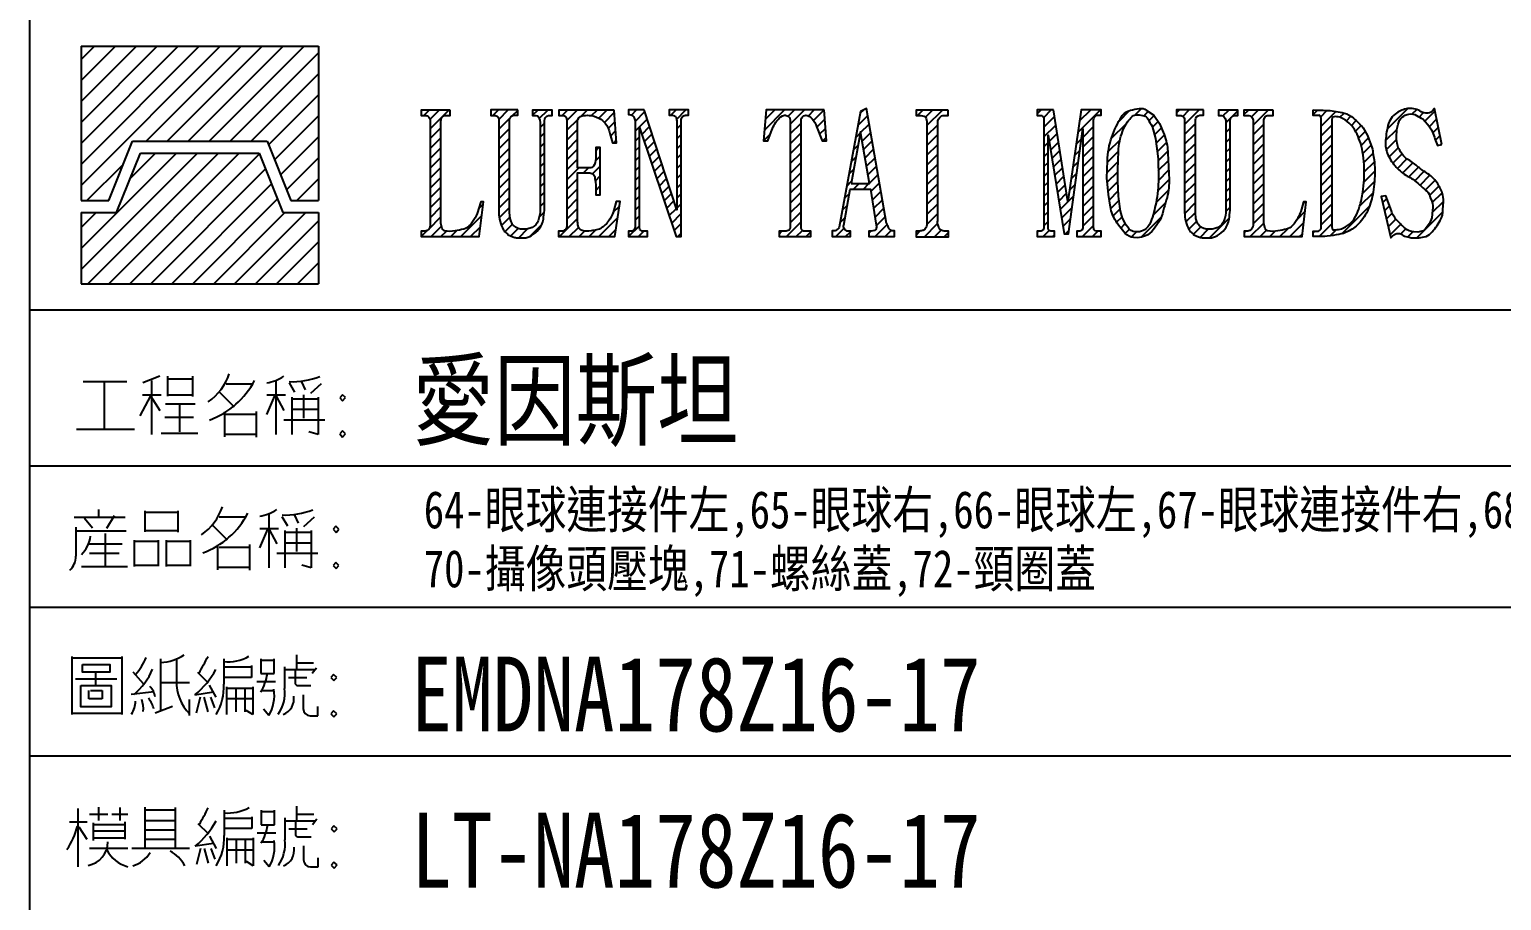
# Model space of a CAD drawing. Header units: millimetres. Extents: x 23490 to 24685, y -23248 to -22403.
# Drawn here: x 24429.5 to 24591.6, y -23151 to -23055.1 of the extents above; entities that cross this region are included whole.
import ezdxf

# ---------------------------------------------------------------- set-up
doc = ezdxf.new("R2010")
doc.units = ezdxf.units.MM
doc.header["$LTSCALE"] = 8
doc.layers.add('A', color=7, linetype='Continuous')
doc.layers.add('dim', color=3, linetype='Continuous', lineweight=15)
doc.styles.add('style1', font='mingliu.ttc', dxfattribs={"width": 0.75})

# ---------------------------------------------------------------- blocks, each defined once
blk = doc.blocks.new('*X2')
at = {"color": 0}
for p, q in [((-246.878, -247.762), (-241.98, -242.864)), ((-246.878, -246.878), (-242.864, -242.864)), ((-246.596, -248.364), (-241.096, -242.864)), ((-245.713, -248.364), (-240.213, -242.864)), ((-244.829, -248.364), (-239.364, -242.899)), ((-244.798, -243.914), (-243.748, -242.864)), ((-243.945, -248.364), (-239.111, -243.531)), ((-243.061, -248.364), (-238.859, -244.162)), ((-242.177, -248.364), (-238.606, -244.793)), ((-246.878, -245.994), (-246.248, -245.364)), ((-241.293, -248.364), (-238.293, -245.364)), ((-240.409, -248.364), (-237.409, -245.364)), ((-239.525, -248.364), (-236.878, -245.717)), ((-238.641, -248.364), (-236.878, -246.6)), ((-237.758, -248.364), (-236.878, -247.484))]:
    blk.add_line(p, q, dxfattribs=at)
blk = doc.blocks.new('*X3')
at = {"color": 0}
for p, q in [((-246.878, -244.226), (-241.016, -238.364)), ((-246.878, -243.342), (-241.9, -238.364)), ((-246.878, -242.458), (-242.784, -238.364)), ((-246.878, -241.574), (-243.668, -238.364)), ((-246.878, -240.691), (-244.551, -238.364)), ((-246.878, -239.807), (-245.435, -238.364)), ((-246.878, -238.923), (-246.319, -238.364)), ((-244.132, -242.364), (-240.132, -238.364)), ((-243.248, -242.364), (-239.248, -238.364)), ((-242.364, -242.364), (-238.364, -238.364)), ((-241.48, -242.364), (-237.48, -238.364)), ((-240.596, -242.364), (-236.878, -238.646)), ((-239.713, -242.364), (-236.878, -239.529)), ((-238.979, -242.515), (-236.878, -240.413)), ((-238.727, -243.146), (-236.878, -241.297)), ((-238.474, -243.777), (-236.878, -242.181)), ((-238.221, -244.409), (-236.878, -243.065)), ((-246.632, -244.864), (-245.106, -243.338)), ((-237.793, -244.864), (-236.878, -243.949)), ((-245.748, -244.864), (-245.695, -244.811)), ((-236.909, -244.864), (-236.878, -244.833))]:
    blk.add_line(p, q, dxfattribs=at)
blk = doc.blocks.new('20051210.083501')
at = {"layer": 'A'}
for p, q in [((0, 0), (0, -12.46)), ((0, 0), (19.17, 0)), ((19.17, 0), (19.17, -12.46)), ((2.23, -12.46), (4.14, -7.67)), ((4.14, -7.67), (15.02, -7.67)), ((15.02, -7.67), (16.94, -12.46)), ((2.87, -13.42), (4.79, -8.62)), ((4.79, -8.62), (14.37, -8.62)), ((14.37, -8.62), (16.29, -13.42)), ((0, -12.46), (2.23, -12.46)), ((16.94, -12.46), (19.17, -12.46)), ((0, -13.42), (2.87, -13.42)), ((0, -13.42), (0, -19.17)), ((16.29, -13.42), (19.17, -13.42)), ((19.17, -13.42), (19.17, -19.17)), ((0, -19.17), (19.17, -19.17))]:
    blk.add_line(p, q, dxfattribs=at)
at = {"layer": 'A', "xscale": 1.916639999999461, "yscale": 1.916639999999916, "zscale": 1.91664}
for name in ['*X3', '*X2']:
    blk.add_blockref(name, (473.18, 456.86), dxfattribs=at)

msp = doc.modelspace()

# ---------------------------------------------------------------- hatches: boundary and pattern name
at = {"layer": 'A'}
h = msp.add_hatch(dxfattribs=at)
h.set_pattern_fill('ANSI31', color=256, scale=0.242186, style=0)
h.set_pattern_definition([(45, (63541.0404, -21685.24825), (-0.54372408, 0.54372408), [])])
h.paths.add_polyline_path([(24653.989, -23077.351), (24653.989, -23077.943), (24654.52, -23077.943, 0.0414633), (24655.53, -23077.9, 0.0098365), (24656.836, -23077.708, 0.0742962), (24657.803, -23077.395, 0), (24657.803, -23077.395, 0.0820892), (24658.996, -23076.533, 0), (24658.996, -23076.533, 0.0994446), (24660.058, -23074.922, 0.0507965), (24660.598, -23073.067, 0.0544958), (24660.772, -23070.681), (24660.737, -23069.715), (24660.581, -23068.722, 0.0652171), (24660.398, -23067.903), (24660.398, -23067.903), (24659.997, -23066.806), (24659.518, -23065.979, 0.0255552), (24658.447, -23064.908, 0.1195021), (24657.402, -23064.342, 0.0499872), (24655.661, -23064.063, 0.0064973), (24654.52, -23064.011), (24653.998, -23063.994), (24653.998, -23064.595), (24654.607, -23064.595, -0.31305), (24654.764, -23064.638, -0.1750245), (24654.877, -23064.952), (24654.877, -23076.951, -0.0611975), (24654.825, -23077.116, -0.2937019), (24654.459, -23077.351)])
h.paths.add_polyline_path([(24656.068, -23065.047), (24656.068, -23076.869, 0), (24656.068, -23076.869, 0.1084649), (24656.131, -23077.156, 0.3983232), (24656.236, -23077.198), (24656.467, -23077.191, 0.0763618), (24657.111, -23077.072, 0.089624), (24657.98, -23076.581, 0), (24657.98, -23076.581, 0.0989952), (24658.666, -23075.734, 0.0470821), (24659.114, -23074.641, 0.0375978), (24659.472, -23073.044, 0), (24659.472, -23073.044, 0.0259589), (24659.598, -23071.692, 0.0205474), (24659.598, -23070.039, 0.0331816), (24659.444, -23068.61, 0), (24659.444, -23068.61, 0.0397704), (24659.136, -23067.419, 0), (24659.136, -23067.419, 0.0390929), (24658.708, -23066.439, 0.0785078), (24657.959, -23065.444, 0.0940735), (24657.062, -23064.856, 0.1004309), (24656.453, -23064.737, 0.0772307), (24656.152, -23064.786), (24656.089, -23064.891)], flags=16)
h.paths.add_polyline_path([(24638.824, -23064.018), (24638.824, -23064.606), (24639.251, -23064.606, -0.4471104), (24639.839, -23065.263), (24639.839, -23076.654, -0.3629609), (24639.251, -23077.357), (24638.847, -23077.357), (24638.847, -23077.945), (24645.234, -23077.945), (24645.695, -23074.106), (24645.396, -23074.106), (24645.165, -23074.925, -0.1151305), (24644.174, -23076.723, -0.1470783), (24643.528, -23077.115, -0.0200187), (24642.571, -23077.323, -0.0920225), (24641.418, -23077.311), (24641.153, -23077.08), (24641.015, -23076.469), (24641.015, -23075.073), (24641.015, -23065.222, -0.1486596), (24641.151, -23064.772, -0.2444346), (24641.477, -23064.594), (24642.035, -23064.594), (24642.035, -23064.018)])
h.paths.add_polyline_path([(24626.262, -23079.963), (24626.382, -23080.169), (24626.611, -23080.026), (24627.396, -23079.488, 0.0700903), (24627.802, -23079.116), (24628.266, -23078.692), (24628.861, -23077.982), (24629.331, -23077.301, 0.0489267), (24629.686, -23076.66, -0.0112917), (24630.264, -23075.4), (24630.493, -23074.713, 0.0452148), (24630.751, -23073.619, 0.0194511), (24630.917, -23071.999, 0.0381497), (24630.9, -23070.682, 0.0187929), (24630.722, -23069.291, 0.0471864), (24630.31, -23067.734, 0), (24630.31, -23067.734, 0.0282667), (24629.8, -23066.56, 0.0441271), (24629.056, -23065.358, 0.0213392), (24628.134, -23064.23, 0.0597799), (24627.104, -23063.32, 0.0000522), (24626.386, -23062.824), (24626.264, -23063.044), (24626.466, -23063.23, -0.0146115), (24627.004, -23063.754, -0.0089534), (24627.471, -23064.253, -0.0238855), (24627.914, -23064.794, -0.0123206), (24628.389, -23065.47, -0.0281505), (24628.888, -23066.317, 0), (24628.888, -23066.317, -0.0165965), (24629.374, -23067.341, -0.0665241), (24629.722, -23068.565, 0.0184753), (24629.863, -23069.337, -0.0507901), (24629.929, -23069.898), (24630.001, -23070.573, -0.0444565), (24630.024, -23071.907, -0.0008859), (24629.926, -23073.23, -0.0557862), (24629.634, -23074.776, 0.0089738), (24629.405, -23075.572), (24629.085, -23076.31), (24628.363, -23077.541), (24627.911, -23078.188), (24627.121, -23079.116)])
h.paths.add_polyline_path([(24646.34, -23067.401), (24646.639, -23064.004), (24653.009, -23064.004), (24653.26, -23067.391), (24652.787, -23067.391), (24652.179, -23065.837, 0.0956872), (24651.696, -23064.978, 0), (24651.696, -23064.978, 0.0984077), (24651.272, -23064.64, 0.2621702), (24650.751, -23064.66, 0), (24650.751, -23064.66, 0.2609355), (24650.48, -23065.142), (24650.48, -23076.83, 0.1320932), (24650.538, -23077.158, 0), (24650.538, -23077.158, 0.2912007), (24650.857, -23077.361), (24651.542, -23077.361), (24651.542, -23077.95), (24648.048, -23077.95), (24648.048, -23077.361), (24648.704, -23077.361, 0.1278797), (24649.148, -23077.226, 0.2609355), (24649.284, -23076.984), (24649.284, -23065.2), (24649.235, -23064.872), (24649.052, -23064.679), (24648.84, -23064.612, 0.2119014), (24648.637, -23064.583, 0.1524638), (24647.942, -23065.036, 0.0886389), (24647.17, -23066.407), (24646.822, -23067.401)])
h.paths.add_polyline_path([(24616.352, -23077.258), (24616.352, -23077.935), (24622.313, -23077.935), (24622.912, -23073.803), (24622.492, -23073.803), (24622.11, -23075.033, -0.078387), (24621.636, -23075.997, -0.0405768), (24620.974, -23076.791), (24620.554, -23077.04, -0.1243815), (24619.659, -23077.305, 0.0324642), (24619.216, -23077.351), (24617.644, -23077.351), (24622.904, -23064.59), (24622.904, -23063.983), (24617.099, -23063.983), (24616.523, -23067.912), (24616.936, -23067.912), (24617.216, -23066.986, -0.0647548), (24617.815, -23065.656, -0.1575087), (24618.764, -23064.846, -0.0914417), (24619.854, -23064.613, 0.0106211), (24620.321, -23064.59), (24621.597, -23064.59)])
h.paths.add_polyline_path([(24593.141, -23071.264, 0.0315123), (24593.28, -23073.415, 0.0402062), (24593.627, -23075.061, 0.0623728), (24594.291, -23076.578, -0.0031537), (24595.025, -23077.827, 0.0650154), (24595.679, -23078.68, 0.0004545), (24596.219, -23079.219, 0.066774), (24597.239, -23079.997, -0.0041036), (24597.517, -23080.158), (24597.634, -23079.956), (24597.391, -23079.718), (24596.776, -23079.076, -0.043122), (24596.053, -23078.177, -0.0144025), (24595.446, -23077.216, -0.0174648), (24594.849, -23076.12, -0.0539346), (24594.62, -23075.504, 0.031882), (24594.48, -23075.073), (24594.296, -23074.246, -0.0371427), (24594.148, -23073.231, 0.0047038), (24594.058, -23072.112, -0.0465851), (24594.062, -23070.845, -0.0007597), (24594.179, -23069.659, -0.0351514), (24594.413, -23068.298, 0), (24594.413, -23068.298, -0.0239146), (24594.736, -23067.206, -0.0614674), (24595.271, -23066.124, 0.0140719), (24595.837, -23065.207, -0.068346), (24596.659, -23064.151, 0.0243719), (24597.14, -23063.635, -0.0490829), (24597.652, -23063.136, 0), (24597.652, -23063.136, 0.0301326), (24597.754, -23063.044), (24597.634, -23062.822), (24597.213, -23063.105), (24597.213, -23063.105, 0.0494384), (24596.136, -23063.993, 0.0177696), (24595.33, -23064.863, 0.042056), (24594.735, -23065.683, 0.0470099), (24593.607, -23068.022, 0.0754491), (24593.34, -23069.311), (24593.24, -23069.955, 0.0385372)])
h.paths.add_polyline_path([(24601.038, -23073.527), (24602.103, -23078.08), (24602.324, -23077.859, -0.1357493), (24602.768, -23077.607, -0.2278345), (24603.344, -23077.725, 0.135743), (24603.936, -23077.962, -0.0672556), (24604.35, -23078.065), (24605.222, -23078.095), (24605.784, -23077.977, 0.1526658), (24606.523, -23077.563, 0.0586811), (24607.558, -23076.173, 0.1413241), (24607.854, -23074.976), (24607.898, -23074.103, 0.0934362), (24607.765, -23073.128, 0.0736867), (24607.203, -23072.019, 0), (24607.203, -23072.019, 0.101128), (24606.02, -23070.91, -0.036431), (24605.015, -23070.186, 0.0378749), (24603.921, -23069.402, -0.105904), (24603.389, -23068.899, -0.0243212), (24603.004, -23068.278, -0.0885428), (24602.797, -23067.672, 0), (24602.797, -23067.672, -0.0445383), (24602.738, -23066.741, 0), (24602.738, -23066.741, -0.0555732), (24602.901, -23065.558, -0.1531711), (24603.374, -23064.789, 0), (24603.374, -23064.789, -0.1349704), (24604.084, -23064.449, -0.1850459), (24604.941, -23064.612, 0.0194675), (24605.621, -23064.996), (24606.139, -23065.558, -0.0923633), (24606.686, -23066.43, -0.0080312), (24607.248, -23067.924), (24607.721, -23067.82), (24606.907, -23063.843), (24606.7, -23064.095, -0.2747762), (24605.961, -23064.361, -0.0854284), (24605.296, -23064.109, 0.1752427), (24603.951, -23063.858, 0.1106125), (24602.738, -23064.346, 0.1819994), (24601.792, -23065.706, 0.0535258), (24601.526, -23067.584, 0.1300031), (24601.881, -23069.136, 0.0775644), (24602.857, -23070.452, 0), (24602.857, -23070.452, 0.0682662), (24604.084, -23071.368, -0.0563125), (24605.207, -23072.167, 0.0033658), (24606.094, -23072.95, -0.1932925), (24606.449, -23073.645), (24606.627, -23074.059, -0.1577109), (24606.715, -23075.02), (24606.641, -23075.863), (24606.36, -23076.484), (24605.887, -23077.119, -0.2441194), (24605.37, -23077.371), (24605.074, -23077.459), (24604.645, -23077.43, -0.1667011), (24603.699, -23077.031, -0.0146364), (24602.842, -23076.217, -0.1187079), (24602.177, -23075.123), (24601.556, -23073.438)])
h.paths.add_polyline_path([(24570.888, -23077.351), (24570.888, -23077.943), (24571.419, -23077.943, 0.0414633), (24572.429, -23077.9, 0.0098365), (24573.735, -23077.708, 0.0742962), (24574.702, -23077.395, 0), (24574.702, -23077.395, 0.0820892), (24575.895, -23076.533, 0), (24575.895, -23076.533, 0.0994446), (24576.957, -23074.922, 0.0507965), (24577.497, -23073.067, 0.0544958), (24577.671, -23070.681), (24577.636, -23069.715), (24577.479, -23068.722, 0.0652171), (24577.297, -23067.903), (24576.896, -23066.806), (24576.417, -23065.979, 0.0255552), (24575.346, -23064.908, 0.1195021), (24574.301, -23064.342, 0.0499872), (24572.56, -23064.063, 0.0064973), (24571.419, -23064.011), (24571.419, -23064.011), (24570.897, -23063.994), (24570.897, -23064.595), (24571.506, -23064.595, -0.31305), (24571.663, -23064.638, -0.1750245), (24571.776, -23064.952), (24571.776, -23076.951, -0.0611975), (24571.724, -23077.116, 0), (24571.724, -23077.116, -0.2937019), (24571.358, -23077.351)])
h.paths.add_polyline_path([(24563.267, -23064.018), (24563.267, -23064.606), (24563.694, -23064.606, -0.4471104), (24564.282, -23065.263), (24564.282, -23076.654, -0.3629609), (24563.694, -23077.357), (24563.29, -23077.357), (24563.29, -23077.945), (24569.677, -23077.945), (24570.138, -23074.106), (24569.839, -23074.106), (24569.608, -23074.925), (24569.608, -23074.925, -0.1151305), (24568.617, -23076.723, -0.1470783), (24567.971, -23077.115, -0.0200187), (24567.014, -23077.323, -0.0920225), (24565.861, -23077.311), (24565.596, -23077.08), (24565.458, -23076.469), (24565.458, -23075.073), (24565.458, -23065.222, -0.1486596), (24565.594, -23064.772, -0.2444346), (24565.92, -23064.594), (24566.478, -23064.594), (24566.478, -23064.018)])
h.paths.add_polyline_path([(24572.966, -23065.047), (24572.966, -23076.869, 0.1084649), (24573.029, -23077.156, 0.3983232), (24573.135, -23077.198), (24573.366, -23077.191, 0.0763618), (24574.01, -23077.072, 0.089624), (24574.879, -23076.581, 0), (24574.879, -23076.581, 0.0989952), (24575.565, -23075.734, 0.0470821), (24576.013, -23074.641, 0.0375978), (24576.371, -23073.044, 0), (24576.371, -23073.044, 0.0259589), (24576.497, -23071.692, 0.0205474), (24576.497, -23070.039, 0.0331816), (24576.343, -23068.61, 0.0397704), (24576.034, -23067.419, 0), (24576.034, -23067.419, 0.0390929), (24575.607, -23066.439, 0.0785078), (24574.858, -23065.444, 0.0940735), (24573.961, -23064.856, 0.1004309), (24573.352, -23064.737, 0.0772307), (24573.051, -23064.786), (24572.987, -23064.891)], flags=16)
h.paths.add_polyline_path([(24548.159, -23071.508), (24548.22, -23072.16), (24548.342, -23073.303), (24548.526, -23074.465, 0.1114199), (24549.056, -23076.077, 0.0496859), (24550.178, -23077.586, 0.186465), (24551.116, -23078.055), (24551.545, -23078.096, 0.0375207), (24552.401, -23077.851, 0.1534797), (24553.299, -23077.158), (24554.094, -23076.015, 0.0128615), (24554.788, -23073.629, 0.0754903), (24555.012, -23071.528, 0.0019683), (24554.869, -23068.57, 0.0822677), (24554.461, -23066.714), (24553.972, -23065.49), (24553.319, -23064.572), (24552.503, -23064.022, 0.2029711), (24551.749, -23063.838, 0.019715), (24550.749, -23064.042, 0.1971419), (24549.77, -23064.756, 0.0532198), (24548.709, -23066.979, 0.0768728), (24548.22, -23069.59)])
h.paths.add_polyline_path([(24540.495, -23077.354), (24540.495, -23077.943), (24542.382, -23077.943), (24542.382, -23077.36), (24542.056, -23077.36, -0.236068), (24541.762, -23077.212, -0.1778629), (24541.699, -23077.002, 0.0731766), (24541.683, -23076.818), (24541.683, -23066.764), (24543.455, -23077.641), (24543.939, -23077.641), (24545.527, -23066.094), (24545.527, -23076.863, -0.1813346), (24545.369, -23077.283), (24545.201, -23077.336), (24545.043, -23077.346), (24544.864, -23077.346), (24544.864, -23077.935), (24547.525, -23077.935), (24547.525, -23077.346), (24547.02, -23077.346, -0.2703491), (24546.768, -23077.199, -0.1661539), (24546.705, -23076.863), (24546.705, -23065.126, -0.2754595), (24547.031, -23064.58), (24547.535, -23064.58), (24547.535, -23063.991), (24545.337, -23063.991), (24543.865, -23074.097), (24542.267, -23063.999), (24540.5, -23063.999), (24540.5, -23064.593), (24540.826, -23064.593, -0.2042261), (24541.147, -23064.73, 0), (24541.147, -23064.73, -0.2004412), (24541.21, -23064.893, 0.0488454), (24541.226, -23065.113), (24541.226, -23076.829, -0.1282881), (24541.131, -23077.191, -0.2763778), (24540.847, -23077.354)])
h.paths.add_polyline_path([(24549.355, -23070.586, 0.0107728), (24549.407, -23072.646, 0.0226526), (24549.615, -23074.896, 0.0660072), (24549.892, -23075.901, 0.0545447), (24550.463, -23076.922, 0.2164164), (24551.329, -23077.424, 0.1433054), (24552.16, -23077.268, 0), (24552.16, -23077.268, 0.1933289), (24553.008, -23076.299, 0.0342724), (24553.579, -23074.221, 0.0520414), (24553.839, -23071.521), (24553.822, -23069.391), (24553.527, -23067.141), (24553.147, -23065.791, -0.0180621), (24552.679, -23064.977, 0.2109706), (24552.264, -23064.648, 0.0423726), (24551.554, -23064.527, 0.2013091), (24550.965, -23064.717, 0.0679648), (24550.429, -23065.323, 0), (24550.429, -23065.323, 0.0561857), (24549.892, -23066.362, 0.0807476), (24549.442, -23068.543)], flags=16)
h.paths.add_polyline_path([(24555.844, -23063.999), (24555.844, -23064.598), (24556.233, -23064.598, -0.4453624), (24556.733, -23065.154), (24556.733, -23075.288, 0.1272962), (24557.233, -23077.221, 0.0960143), (24557.394, -23077.412, -0.0247325), (24557.752, -23077.734), (24558.271, -23077.974, 0.1076234), (24558.684, -23078.067), (24559.45, -23078.079, 0.1445312), (24560.339, -23077.832, 0.0767167), (24561.142, -23077.141, 0), (24561.142, -23077.141, 0.1475227), (24561.63, -23076.029, -0.0034333), (24561.754, -23075.066), (24561.754, -23065.191, -0.3258682), (24562.186, -23064.598), (24562.581, -23064.598), (24562.581, -23064.006), (24560.451, -23064.006), (24560.451, -23064.598), (24560.784, -23064.598, -0.2211811), (24561.05, -23064.722, -0.1386424), (24561.253, -23065.173, -0.0291948), (24561.278, -23065.445), (24561.278, -23075.016, -0.096528), (24561.043, -23076.221, -0.1769594), (24560.401, -23076.931, 0), (24560.401, -23076.931, -0.0838676), (24559.913, -23077.091, -0.0420431), (24559.265, -23077.135, -0.1259814), (24558.703, -23076.98, 0), (24558.703, -23076.98, -0.0862317), (24558.24, -23076.597, -0.130353), (24558.079, -23076.264), (24557.974, -23075.937), (24557.912, -23075.307), (24557.912, -23065.093, -0.403205), (24558.394, -23064.592), (24558.808, -23064.592), (24558.808, -23063.999)])
h.paths.add_polyline_path([(24517.877, -23077.322), (24517.877, -23077.946), (24519.9, -23077.946), (24519.9, -23077.353), (24519.717, -23077.353, -0.2793781), (24519.215, -23077.048, 0), (24519.215, -23077.048, -0.1828166), (24519.17, -23076.668), (24519.869, -23072.728), (24522.106, -23072.728), (24522.76, -23076.668, -0.117222), (24522.729, -23077.109), (24522.577, -23077.277), (24522.182, -23077.337), (24521.938, -23077.337), (24521.938, -23077.946), (24524.768, -23077.946), (24524.768, -23077.322), (24524.631, -23077.322, -0.3099246), (24524.098, -23076.957, 0.0340023), (24523.885, -23076.501), (24521.68, -23063.829), (24521.026, -23064.167), (24518.668, -23076.896, -0.1981024), (24518.5, -23077.155, -0.0880206), (24518.135, -23077.322)])
h.paths.add_polyline_path([(24519.985, -23072.112), (24521.016, -23066.394), (24522.009, -23072.112)], flags=16)
h.paths.add_polyline_path([(24527.156, -23064.009), (24527.156, -23064.598), (24527.496, -23064.598, -0.1151205), (24528.176, -23064.757), (24528.267, -23064.927), (24528.335, -23065.267), (24528.335, -23076.493, -0.165023), (24528.119, -23077.127, -0.196744), (24527.847, -23077.286, 0.0151159), (24527.451, -23077.354), (24527.156, -23077.354), (24527.156, -23077.954), (24530.714, -23077.954), (24530.714, -23077.342), (24530.396, -23077.342, -0.1510207), (24529.773, -23077.15, -0.2299796), (24529.637, -23076.912), (24529.535, -23076.572, -0.1303355), (24529.524, -23076.221), (24529.524, -23065.391, -0.23248), (24529.853, -23064.723, 0), (24529.853, -23064.723, -0.2001016), (24530.317, -23064.598), (24530.692, -23064.598), (24530.692, -23064.009)])
h.paths.add_polyline_path([(24495.469, -23064), (24495.469, -23064.516), (24495.561, -23064.516, -0.296966), (24496.093, -23064.862, 0), (24496.093, -23064.862, -0.1129405), (24496.18, -23065.316), (24496.18, -23076.787, -0.139346), (24496.049, -23077.25, -0.2178389), (24495.946, -23077.318, 0.0242396), (24495.761, -23077.357), (24495.469, -23077.357), (24495.469, -23077.942), (24497.53, -23077.942), (24497.53, -23077.352), (24497.043, -23077.352, -0.3152222), (24496.702, -23077.114, 0), (24496.702, -23077.114, -0.090974), (24496.653, -23076.826), (24496.653, -23065.935), (24500.717, -23077.942), (24501.253, -23077.942), (24501.253, -23065.204, -0.1765617), (24501.443, -23064.682, -0.2069332), (24501.58, -23064.614, 0.0522334), (24501.731, -23064.59), (24502.082, -23064.59), (24502.082, -23064.005), (24499.952, -23064.005), (24499.952, -23064.585), (24500.293, -23064.585, -0.1748169), (24500.59, -23064.692, 0), (24500.59, -23064.692, -0.196301), (24500.741, -23064.975, 0.0208197), (24500.776, -23065.208), (24500.776, -23074.984), (24497.184, -23064)])
h.paths.add_polyline_path([(24510.334, -23067.401), (24510.634, -23064.004), (24517.003, -23064.004), (24517.254, -23067.391), (24516.781, -23067.391), (24516.173, -23065.837, 0.0956872), (24515.691, -23064.978, 0), (24515.691, -23064.978, 0.0984077), (24515.266, -23064.64, 0.2621702), (24514.745, -23064.66, 0), (24514.745, -23064.66, 0.2609355), (24514.475, -23065.142), (24514.475, -23076.83, 0.1320932), (24514.533, -23077.158, 0), (24514.533, -23077.158, 0.2912007), (24514.851, -23077.361), (24515.536, -23077.361), (24515.536, -23077.95), (24512.043, -23077.95), (24512.043, -23077.361), (24512.699, -23077.361, 0.1278797), (24513.143, -23077.226, 0.2609355), (24513.278, -23076.984), (24513.278, -23065.2), (24513.23, -23064.872), (24513.046, -23064.679), (24512.834, -23064.612, 0.2119014), (24512.631, -23064.583, 0.1524638), (24511.937, -23065.036, 0.0886389), (24511.164, -23066.407), (24510.817, -23067.401)])
h.paths.add_polyline_path([(24578.379, -23073.527), (24578.896, -23073.438), (24579.517, -23075.123, 0.1187079), (24580.182, -23076.217, 0.0146364), (24581.04, -23077.031, 0.1667011), (24581.986, -23077.43), (24582.415, -23077.459), (24582.711, -23077.371, 0.2441194), (24583.228, -23077.119), (24583.701, -23076.484), (24583.982, -23075.863), (24584.056, -23075.02, 0.1577109), (24583.967, -23074.059), (24583.79, -23073.645, 0.1932925), (24583.435, -23072.95, -0.0033658), (24582.548, -23072.167, 0.0563125), (24581.424, -23071.368, -0.0682662), (24580.197, -23070.452, -0.0775644), (24579.222, -23069.136, -0.1300031), (24578.867, -23067.584, -0.0535258), (24579.133, -23065.706, -0.1819994), (24580.079, -23064.346, -0.1106125), (24581.291, -23063.858, -0.1752427), (24582.637, -23064.109, 0.0854284), (24583.302, -23064.361, 0.2747762), (24584.041, -23064.095), (24584.248, -23063.843), (24585.061, -23067.82), (24584.588, -23067.924, 0.0080312), (24584.026, -23066.43, 0.0923633), (24583.479, -23065.558), (24582.962, -23064.996, -0.0194675), (24582.282, -23064.612, 0.1850459), (24581.424, -23064.449, 0.1349704), (24580.715, -23064.789, 0.153171), (24580.242, -23065.558, 0.0555732), (24580.079, -23066.741, 0.0445383), (24580.138, -23067.672, 0.0885428), (24580.345, -23068.278, 0.0243212), (24580.73, -23068.899, 0.105904), (24581.262, -23069.402, -0.0378749), (24582.356, -23070.186, 0.036431), (24583.361, -23070.91, -0.101128), (24584.544, -23072.019, -0.0736867), (24585.106, -23073.128, -0.0934362), (24585.239, -23074.103), (24585.194, -23074.976, -0.1413241), (24584.899, -23076.173, -0.0586811), (24583.864, -23077.563, -0.1526658), (24583.125, -23077.977), (24582.563, -23078.095), (24581.69, -23078.065, 0.0672556), (24581.277, -23077.962, -0.135743), (24580.685, -23077.725, 0.2278345), (24580.109, -23077.607, 0.1357493), (24579.665, -23077.859), (24579.443, -23078.08)])
h.paths.add_polyline_path([(24480.289, -23063.999), (24480.289, -23064.598), (24480.678, -23064.598, -0.4453624), (24481.178, -23065.154), (24481.178, -23075.288, 0.1272962), (24481.678, -23077.221, 0.0960143), (24481.839, -23077.412, -0.0247325), (24482.197, -23077.734), (24482.716, -23077.974, 0.1076234), (24483.129, -23078.067), (24483.895, -23078.079, 0.1445312), (24484.784, -23077.832, 0.0767167), (24485.587, -23077.141, 0.1475227), (24486.075, -23076.029, -0.0034333), (24486.198, -23075.066), (24486.198, -23065.191, -0.3258682), (24486.631, -23064.598), (24487.026, -23064.598), (24487.026, -23064.006), (24484.895, -23064.006), (24484.895, -23064.598), (24485.229, -23064.598, -0.2211811), (24485.494, -23064.722, -0.1386424), (24485.698, -23065.173, 0), (24485.698, -23065.173, -0.0291948), (24485.723, -23065.445), (24485.723, -23075.016, -0.096528), (24485.488, -23076.221, -0.1769594), (24484.846, -23076.931, 0), (24484.846, -23076.931, -0.0838676), (24484.358, -23077.091, -0.0420431), (24483.71, -23077.135, -0.1259814), (24483.148, -23076.98, -0.0862317), (24482.685, -23076.597, -0.130353), (24482.524, -23076.264), (24482.419, -23075.937), (24482.357, -23075.307), (24482.357, -23065.093, -0.403205), (24482.839, -23064.592), (24483.253, -23064.592), (24483.253, -23063.999)])
h.paths.add_polyline_path([(24472.598, -23064.018), (24472.598, -23064.606), (24473.025, -23064.606, -0.4471104), (24473.613, -23065.263), (24473.613, -23076.654, -0.3629609), (24473.025, -23077.357), (24472.621, -23077.357), (24472.621, -23077.945), (24479.008, -23077.945), (24479.469, -23074.106), (24479.17, -23074.106), (24478.939, -23074.925), (24478.939, -23074.925, -0.1151305), (24477.948, -23076.723, -0.1470783), (24477.302, -23077.115, -0.0200187), (24476.345, -23077.323, -0.0920225), (24475.192, -23077.311), (24474.927, -23077.08), (24474.789, -23076.469), (24474.789, -23075.073), (24474.789, -23065.222, -0.1486596), (24474.925, -23064.772, -0.2444346), (24475.251, -23064.594), (24475.809, -23064.594), (24475.809, -23064.018)])
h.paths.add_polyline_path([(24487.725, -23077.941), (24487.725, -23077.354), (24488.211, -23077.354, -0.0697377), (24488.414, -23077.253, 0.2346711), (24488.576, -23077.091, 0.0812777), (24488.667, -23076.535), (24488.667, -23065.261, 0.0911807), (24488.616, -23064.886, 0.3243613), (24488.211, -23064.593), (24487.776, -23064.593), (24487.776, -23064.006), (24493.868, -23064.006), (24494.121, -23067.609), (24493.686, -23067.609), (24493.393, -23066.587, 0.127245), (24492.897, -23065.473, 0), (24492.897, -23065.473, 0.1044537), (24492.198, -23064.897, 0), (24492.198, -23064.897, 0.104851), (24491.116, -23064.593, 0.0655863), (24490.357, -23064.644, 0.3574663), (24489.851, -23065.261), (24489.851, -23070.372), (24491.197, -23070.372, 0.2828165), (24491.601, -23070.179, 0.145032), (24491.844, -23069.36), (24491.844, -23068.145), (24492.34, -23068.145), (24492.34, -23073.357), (24491.844, -23073.357), (24491.844, -23072.294), (24491.824, -23071.93), (24491.753, -23071.545, 0.4453624), (24491.207, -23070.938), (24489.851, -23070.938), (24489.851, -23076.332, -0.0118619), (24489.901, -23076.747, 0.306736), (24490.347, -23077.283, 0.1268605), (24491.348, -23077.314, -0.0157214), (24491.925, -23077.203, 0.1183441), (24492.532, -23076.95, 0.0973563), (24493.403, -23076.008, 0), (24493.403, -23076.008, 0.0700144), (24493.828, -23075.037), (24493.828, -23075.037), (24494.091, -23074.096), (24494.536, -23074.096), (24493.939, -23077.941)])

# ---------------------------------------------------------------- linework, layer by layer
for p, q in [((24429.45, -23053.293), (24429.45, -23235.009)), ((24672.011, -23086.035), (24429.45, -23086.035)), ((24443.815, -23093.321), (24441.939, -23094.034)), ((24442.909, -23093.777), (24442.909, -23099.717)), ((24444.664, -23093.317), (24444.664, -23095.494)), ((24444.664, -23093.618), (24447.427, -23093.618)), ((24447.427, -23093.317), (24447.427, -23095.53)), ((24456.615, -23093.777), (24456.615, -23099.717)), ((24435.357, -23093.902), (24440.168, -23093.902)), ((24437.683, -23093.902), (24437.683, -23099.132)), ((24442.787, -23095.483), (24441.628, -23097.676)), ((24441.912, -23095.381), (24443.947, -23095.381)), ((24442.787, -23095.483), (24443.808, -23097.097)), ((24444.682, -23095.353), (24447.427, -23095.353)), ((24450.386, -23095.07), (24451.998, -23096.681)), ((24451.112, -23094.168), (24454.016, -23094.168)), ((24456.449, -23095.483), (24455.586, -23097.525)), ((24455.619, -23095.381), (24457.654, -23095.381)), ((24456.619, -23095.511), (24457.469, -23097.084)), ((24458.049, -23094.059), (24458.653, -23095.089)), ((24459.411, -23093.917), (24459.826, -23094.805)), ((24459.66, -23095.374), (24459.66, -23097.931)), ((24461.579, -23094.166), (24460.406, -23095.22)), ((24463.936, -23095.35), (24463.64, -23095.681)), ((24464.28, -23095.67), (24463.936, -23095.35)), ((24444.434, -23096.362), (24447.71, -23096.362)), ((24445.993, -23096.415), (24445.993, -23099.424)), ((24458.357, -23095.622), (24458.357, -23099.742)), ((24458.381, -23095.8), (24461.247, -23095.8)), ((24458.392, -23096.96), (24461.224, -23096.96)), ((24461.259, -23095.622), (24461.259, -23099.742)), ((24463.64, -23095.681), (24463.96, -23096.025)), ((24463.96, -23096.025), (24464.28, -23095.67)), ((24444.381, -23097.831), (24447.533, -23097.831)), ((24450.935, -23097.247), (24450.935, -23099.973)), ((24451.094, -23097.477), (24454.406, -23097.477)), ((24454.441, -23097.194), (24454.441, -23100.008)), ((24457.48, -23098.12), (24462.005, -23098.12)), ((24434.644, -23099.132), (24441.04, -23099.132)), ((24443.974, -23099.583), (24448.011, -23099.583)), ((24451.077, -23099.69), (24454.441, -23099.69)), ((24461.259, -23099.742), (24460.229, -23099.423)), ((24463.936, -23099.34), (24463.64, -23099.671)), ((24463.64, -23099.671), (24463.96, -23100.014)), ((24464.28, -23099.659), (24463.936, -23099.34)), ((24463.96, -23100.014), (24464.28, -23099.659)), ((24672.011, -23103.224), (24429.45, -23103.224)), ((24437.069, -23107.993), (24437.069, -23108.887)), ((24442.164, -23108.126), (24442.164, -23110.455)), ((24442.179, -23108.277), (24445.796, -23108.277)), ((24445.796, -23108.126), (24445.796, -23110.47)), ((24455.841, -23108.459), (24455.841, -23114.399)), ((24434.361, -23108.84), (24439.99, -23108.84)), ((24434.573, -23109.923), (24434.573, -23113.125)), ((24435.515, -23108.958), (24436.386, -23110.017)), ((24438.789, -23108.676), (24437.941, -23110.065)), ((24449.637, -23109.711), (24451.248, -23111.322)), ((24450.363, -23108.809), (24453.267, -23108.809)), ((24454.845, -23110.063), (24456.88, -23110.063)), ((24457.275, -23108.742), (24457.879, -23109.772)), ((24458.637, -23108.6), (24459.051, -23109.487)), ((24458.886, -23110.056), (24458.886, -23112.613)), ((24460.805, -23108.848), (24459.632, -23109.902)), ((24463.206, -23109.833), (24462.91, -23110.164)), ((24463.55, -23110.153), (24463.206, -23109.833)), ((24434.581, -23110.335), (24440.089, -23110.335)), ((24437.789, -23110.638), (24437.789, -23114.253)), ((24440.984, -23111.347), (24440.984, -23114.252)), ((24441.029, -23111.484), (24443.587, -23111.484)), ((24442.149, -23110.304), (24445.781, -23110.304)), ((24443.632, -23111.347), (24443.632, -23114.236)), ((24444.51, -23111.347), (24444.51, -23114.252)), ((24444.555, -23111.484), (24447.113, -23111.484)), ((24447.158, -23111.347), (24447.158, -23114.236)), ((24455.675, -23110.165), (24454.812, -23112.207)), ((24455.845, -23110.193), (24456.695, -23111.767)), ((24457.583, -23110.304), (24457.583, -23114.424)), ((24457.606, -23110.482), (24460.473, -23110.482)), ((24457.618, -23111.642), (24460.449, -23111.642)), ((24460.485, -23110.304), (24460.485, -23114.424)), ((24462.91, -23110.164), (24463.23, -23110.508)), ((24463.23, -23110.508), (24463.55, -23110.153)), ((24435.898, -23111.757), (24439.681, -23111.757)), ((24436.079, -23112.785), (24439.333, -23112.785)), ((24450.186, -23111.889), (24450.186, -23114.614)), ((24450.345, -23112.119), (24453.657, -23112.119)), ((24453.692, -23111.835), (24453.692, -23114.65)), ((24456.706, -23112.802), (24461.231, -23112.802)), ((24435.186, -23114.253), (24440.256, -23114.253)), ((24440.999, -23114.131), (24443.617, -23114.131)), ((24444.525, -23114.131), (24447.143, -23114.131)), ((24450.328, -23114.331), (24453.692, -23114.331)), ((24460.485, -23114.424), (24459.454, -23114.105)), ((24463.206, -23113.823), (24462.91, -23114.154)), ((24462.91, -23114.154), (24463.23, -23114.498)), ((24463.55, -23114.142), (24463.206, -23113.823)), ((24463.23, -23114.498), (24463.55, -23114.142)), ((24672.011, -23118.777), (24429.45, -23118.777)), ((24434.106, -23124.168), (24434.106, -23130.557)), ((24434.106, -23124.317), (24439.605, -23124.317)), ((24439.638, -23124.168), (24439.638, -23130.573)), ((24443.892, -23124.431), (24443.892, -23130.08)), ((24445.64, -23124.547), (24445.64, -23126.867)), ((24450.865, -23124.424), (24450.865, -23127.217)), ((24454.943, -23124.446), (24454.943, -23126.04)), ((24454.955, -23124.594), (24456.364, -23124.594)), ((24456.414, -23126.04), (24456.414, -23124.446)), ((24458.861, -23124.001), (24458.861, -23125.583)), ((24436.732, -23125.951), (24436.732, -23127.239)), ((24440.843, -23125.845), (24441.99, -23127.158)), ((24447.957, -23125.899), (24449.141, -23127.059)), ((24450.899, -23125.314), (24453.908, -23125.314)), ((24453.919, -23125.167), (24453.919, -23126.474)), ((24454.943, -23126.04), (24456.414, -23126.04)), ((24457.563, -23125.298), (24457.563, -23127.695)), ((24457.581, -23125.608), (24460.894, -23125.608)), ((24458.724, -23125.747), (24458.724, -23127.062)), ((24458.874, -23124.866), (24460.752, -23124.866)), ((24461.066, -23125.443), (24460.614, -23126.051)), ((24462.964, -23126.157), (24462.668, -23126.489)), ((24463.307, -23126.477), (24462.964, -23126.157)), ((24434.535, -23126.644), (24439.093, -23126.644)), ((24436.005, -23128.84), (24436.005, -23127.932)), ((24436.17, -23127.932), (24437.475, -23127.932)), ((24437.475, -23127.932), (24437.475, -23128.84)), ((24443.921, -23127.032), (24447.097, -23127.032)), ((24449.265, -23127.319), (24449.986, -23128.659)), ((24453.919, -23126.474), (24450.899, -23126.474)), ((24451.169, -23127.499), (24451.169, -23130.574)), ((24451.169, -23127.645), (24454.077, -23127.645)), ((24452.183, -23127.679), (24452.183, -23130.281)), ((24453.198, -23127.679), (24453.198, -23130.281)), ((24454.054, -23127.499), (24454.054, -23130.562)), ((24454.51, -23126.917), (24456.574, -23126.917)), ((24455.091, -23127.93), (24456.376, -23127.93)), ((24457.992, -23126.487), (24460.031, -23126.487)), ((24458.995, -23127.357), (24460.458, -23127.357)), ((24462.668, -23126.489), (24462.987, -23126.832)), ((24462.987, -23126.832), (24463.307, -23126.477)), ((24437.475, -23128.84), (24436.005, -23128.84)), ((24440.662, -23128.318), (24443.178, -23128.038)), ((24447.097, -23130.663), (24447.097, -23128.906)), ((24447.687, -23128.377), (24449.715, -23128.073)), ((24448.262, -23128.648), (24447.822, -23130.405)), ((24448.679, -23128.648), (24449.118, -23130.258)), ((24449.411, -23128.648), (24449.851, -23129.841)), ((24451.203, -23128.805), (24454.043, -23128.805)), ((24459.603, -23128.377), (24459.603, -23129.913)), ((24434.139, -23130.424), (24439.622, -23130.424)), ((24443.309, -23130.381), (24445.213, -23129.624)), ((24454.054, -23130.562), (24453.333, -23130.101)), ((24455.82, -23130.685), (24455.252, -23129.981)), ((24460.384, -23130.694), (24461.214, -23130.694)), ((24461.214, -23130.694), (24461.214, -23129.675)), ((24462.964, -23130.147), (24462.668, -23130.479)), ((24462.668, -23130.479), (24462.987, -23130.822)), ((24463.307, -23130.467), (24462.964, -23130.147)), ((24462.987, -23130.822), (24463.307, -23130.467)), ((24672.011, -23135.147), (24429.45, -23135.147)), ((24434.764, -23140.925), (24434.764, -23147.334)), ((24437.075, -23140.772), (24437.075, -23142.225)), ((24439.417, -23140.787), (24439.417, -23142.24)), ((24442.156, -23140.772), (24442.156, -23145.285)), ((24445.524, -23140.787), (24445.524, -23145.254)), ((24458.892, -23140.653), (24458.892, -23142.234)), ((24433.876, -23142.393), (24435.82, -23142.393)), ((24436.065, -23141.521), (24438.085, -23141.521)), ((24436.478, -23142.485), (24436.478, -23144.413)), ((24438.544, -23141.521), (24440.274, -23141.521)), ((24439.968, -23142.393), (24439.968, -23144.275)), ((24442.156, -23141.062), (24445.493, -23141.062)), ((24442.156, -23142.225), (24445.493, -23142.225)), ((24447.988, -23142.551), (24449.172, -23143.711)), ((24450.896, -23141.076), (24450.896, -23143.869)), ((24450.93, -23141.966), (24453.938, -23141.966)), ((24453.95, -23141.819), (24453.95, -23143.126)), ((24454.973, -23141.098), (24454.973, -23142.692)), ((24454.986, -23141.246), (24456.395, -23141.246)), ((24456.444, -23142.692), (24456.444, -23141.098)), ((24457.594, -23141.95), (24457.594, -23144.347)), ((24457.612, -23142.26), (24460.925, -23142.26)), ((24458.755, -23142.399), (24458.755, -23143.714)), ((24458.904, -23141.518), (24460.783, -23141.518)), ((24461.097, -23142.095), (24460.645, -23142.703)), ((24434.886, -23142.929), (24435.774, -23144.275)), ((24436.508, -23144.122), (24439.922, -23144.122)), ((24436.524, -23143.372), (24439.906, -23143.372)), ((24436.539, -23142.669), (24439.968, -23142.669)), ((24442.156, -23143.265), (24445.493, -23143.265)), ((24449.295, -23143.97), (24450.017, -23145.311)), ((24453.95, -23143.126), (24450.93, -23143.126)), ((24451.2, -23144.151), (24451.2, -23147.225)), ((24454.085, -23144.151), (24454.085, -23147.214)), ((24454.541, -23143.569), (24456.605, -23143.569)), ((24454.973, -23142.692), (24456.444, -23142.692)), ((24458.023, -23143.139), (24460.061, -23143.139)), ((24459.026, -23144.009), (24460.489, -23144.009)), ((24462.995, -23142.809), (24462.698, -23143.141)), ((24462.698, -23143.141), (24463.018, -23143.484)), ((24463.338, -23143.129), (24462.995, -23142.809)), ((24463.018, -23143.484), (24463.338, -23143.129)), ((24436.065, -23145.285), (24440.289, -23145.285)), ((24440.748, -23145.285), (24447.085, -23145.285)), ((24442.156, -23144.29), (24445.493, -23144.29)), ((24447.718, -23145.029), (24449.746, -23144.725)), ((24448.293, -23145.299), (24447.853, -23147.057)), ((24448.709, -23145.299), (24449.149, -23146.91)), ((24449.442, -23145.299), (24449.881, -23146.493)), ((24451.2, -23144.297), (24454.107, -23144.297)), ((24451.234, -23145.457), (24454.074, -23145.457)), ((24452.214, -23144.331), (24452.214, -23146.933)), ((24453.228, -23144.331), (24453.228, -23146.933)), ((24455.122, -23144.582), (24456.407, -23144.582)), ((24459.634, -23145.029), (24459.634, -23146.565)), ((24454.085, -23147.214), (24453.364, -23146.752)), ((24455.851, -23147.337), (24455.282, -23146.633)), ((24460.415, -23147.346), (24461.245, -23147.346)), ((24461.245, -23147.346), (24461.245, -23146.327)), ((24462.995, -23146.799), (24462.698, -23147.13)), ((24462.698, -23147.13), (24463.018, -23147.474)), ((24463.338, -23147.119), (24462.995, -23146.799)), ((24463.018, -23147.474), (24463.338, -23147.119))]:
    msp.add_line(p, q, dxfattribs=at)
for points in [[(24475.809, -23064.018), (24472.598, -23064.018), (24472.598, -23064.606), (24473.025, -23064.606, -0.4471104), (24473.613, -23065.263), (24473.613, -23076.654, -0.3629609), (24473.025, -23077.357), (24472.621, -23077.357), (24472.621, -23077.945), (24479.008, -23077.945), (24479.469, -23074.106), (24479.17, -23074.106), (24478.939, -23074.925, -0.1151305), (24477.948, -23076.723, -0.1470783), (24477.302, -23077.115, -0.0200187), (24476.345, -23077.323, -0.0920225), (24475.192, -23077.311), (24474.927, -23077.08), (24474.789, -23076.469), (24474.789, -23075.073), (24474.789, -23065.222, -0.1486596), (24474.925, -23064.772, -0.2444346), (24475.251, -23064.594), (24475.809, -23064.594)], [(24483.253, -23063.999), (24480.289, -23063.999), (24480.289, -23064.598), (24480.678, -23064.598, -0.4453624), (24481.178, -23065.154), (24481.178, -23075.288, 0.1272962), (24481.678, -23077.221, 0.0960143), (24481.839, -23077.412, -0.0247325), (24482.197, -23077.734), (24482.716, -23077.974, 0.1076234), (24483.129, -23078.067), (24483.895, -23078.079, 0.1445312), (24484.784, -23077.832, 0.0767167), (24485.587, -23077.141, 0.1475227), (24486.075, -23076.029, -0.0034333), (24486.198, -23075.066), (24486.198, -23065.191, -0.3258682), (24486.631, -23064.598), (24487.026, -23064.598), (24487.026, -23064.006), (24484.895, -23064.006), (24484.895, -23064.598), (24485.229, -23064.598, -0.2211811), (24485.494, -23064.722, -0.1386424), (24485.698, -23065.173, -0.0291948), (24485.723, -23065.445), (24485.723, -23075.016, -0.096528), (24485.488, -23076.221, -0.1769594), (24484.846, -23076.931, -0.0838676), (24484.358, -23077.091, -0.0420431), (24483.71, -23077.135, -0.1259814), (24483.148, -23076.98, -0.0862317), (24482.685, -23076.597, -0.130353), (24482.524, -23076.264), (24482.419, -23075.937), (24482.357, -23075.307), (24482.357, -23065.093, -0.403205), (24482.839, -23064.592), (24483.253, -23064.592)], [(24517.003, -23064.004), (24510.634, -23064.004), (24510.334, -23067.401), (24510.817, -23067.401), (24511.164, -23066.407, -0.0886389), (24511.937, -23065.036, -0.1524638), (24512.631, -23064.583, -0.2119014), (24512.834, -23064.612), (24513.046, -23064.679), (24513.23, -23064.872), (24513.278, -23065.2), (24513.278, -23076.984, -0.2609355), (24513.143, -23077.226, -0.1278797), (24512.699, -23077.361), (24512.043, -23077.361), (24512.043, -23077.95), (24515.536, -23077.95), (24515.536, -23077.361), (24514.851, -23077.361, -0.2912007), (24514.533, -23077.158, -0.1320932), (24514.475, -23076.83), (24514.475, -23065.142, -0.2609355), (24514.745, -23064.66, -0.2621702), (24515.266, -23064.64, -0.0984077), (24515.691, -23064.978, -0.0956872), (24516.173, -23065.837), (24516.781, -23067.391), (24517.254, -23067.391)], [(24521.026, -23064.167), (24518.668, -23076.896, -0.1981024), (24518.5, -23077.155, -0.0880206), (24518.135, -23077.322), (24517.877, -23077.322), (24517.877, -23077.946), (24519.9, -23077.946), (24519.9, -23077.353), (24519.717, -23077.353, -0.2793781), (24519.215, -23077.048, -0.1828166), (24519.17, -23076.668), (24519.869, -23072.728), (24522.106, -23072.728), (24522.76, -23076.668, -0.117222), (24522.729, -23077.109), (24522.577, -23077.277), (24522.182, -23077.337), (24521.938, -23077.337), (24521.938, -23077.946), (24524.768, -23077.946), (24524.768, -23077.322), (24524.631, -23077.322, -0.3099246), (24524.098, -23076.957, 0.0340023), (24523.885, -23076.501), (24521.68, -23063.829)], [(24530.692, -23064.009), (24527.156, -23064.009), (24527.156, -23064.598), (24527.496, -23064.598, -0.1151205), (24528.176, -23064.757), (24528.267, -23064.927), (24528.335, -23065.267), (24528.335, -23076.493, -0.165023), (24528.119, -23077.127, -0.196744), (24527.847, -23077.286, 0.0151159), (24527.451, -23077.354), (24527.156, -23077.354), (24527.156, -23077.954), (24530.714, -23077.954), (24530.714, -23077.342), (24530.396, -23077.342, -0.1510207), (24529.773, -23077.15, -0.2299796), (24529.637, -23076.912), (24529.535, -23076.572, -0.1303355), (24529.524, -23076.221), (24529.524, -23065.391, -0.23248), (24529.853, -23064.723, -0.2001016), (24530.317, -23064.598), (24530.692, -23064.598)], [(24542.267, -23063.999), (24540.5, -23063.999), (24540.5, -23064.593), (24540.826, -23064.593, -0.2042261), (24541.147, -23064.73, -0.2004412), (24541.21, -23064.893, 0.0488454), (24541.226, -23065.113), (24541.226, -23076.829, -0.1282881), (24541.131, -23077.191, -0.2763778), (24540.847, -23077.354), (24540.495, -23077.354), (24540.495, -23077.943), (24542.382, -23077.943), (24542.382, -23077.36), (24542.056, -23077.36, -0.236068), (24541.762, -23077.212, -0.1778629), (24541.699, -23077.002, 0.0731766), (24541.683, -23076.818), (24541.683, -23066.764), (24543.455, -23077.641), (24543.939, -23077.641), (24545.527, -23066.094), (24545.527, -23076.863, -0.1813346), (24545.369, -23077.283), (24545.201, -23077.336), (24545.043, -23077.346), (24544.864, -23077.346), (24544.864, -23077.935), (24547.525, -23077.935), (24547.525, -23077.346), (24547.02, -23077.346, -0.2703491), (24546.768, -23077.199, -0.1661539), (24546.705, -23076.863), (24546.705, -23065.126, -0.2754595), (24547.031, -23064.58), (24547.535, -23064.58), (24547.535, -23063.991), (24545.337, -23063.991), (24543.865, -23074.097)], [(24548.159, -23071.508), (24548.22, -23069.59, -0.0768728), (24548.709, -23066.979, -0.0532198), (24549.77, -23064.756, -0.1971419), (24550.749, -23064.042, -0.019715), (24551.749, -23063.838, -0.2029711), (24552.503, -23064.022), (24553.319, -23064.572), (24553.972, -23065.49), (24554.461, -23066.714, -0.0822677), (24554.869, -23068.57, -0.0019683), (24555.012, -23071.528, -0.0754903), (24554.788, -23073.629, -0.0128615), (24554.094, -23076.015), (24553.299, -23077.158, -0.1534797), (24552.401, -23077.851, -0.0375207), (24551.545, -23078.096), (24551.116, -23078.055, -0.186465), (24550.178, -23077.586, -0.0496859), (24549.056, -23076.077, -0.1114199), (24548.526, -23074.465), (24548.342, -23073.303), (24548.22, -23072.16)], [(24549.355, -23070.586), (24549.442, -23068.543, -0.0807476), (24549.892, -23066.362, -0.0561857), (24550.429, -23065.323, -0.0679648), (24550.965, -23064.717, -0.2013091), (24551.554, -23064.527, -0.0423726), (24552.264, -23064.648, -0.2109706), (24552.679, -23064.977, 0.0180621), (24553.147, -23065.791), (24553.527, -23067.141), (24553.822, -23069.391), (24553.839, -23071.521, -0.0520414), (24553.579, -23074.221, -0.0342724), (24553.008, -23076.299, -0.1933289), (24552.16, -23077.268, -0.1433054), (24551.329, -23077.424, -0.2164164), (24550.463, -23076.922, -0.0545447), (24549.892, -23075.901, -0.0660072), (24549.615, -23074.896, -0.0226526), (24549.407, -23072.646, -0.0107728)], [(24558.808, -23063.999), (24555.844, -23063.999), (24555.844, -23064.598), (24556.233, -23064.598, -0.4453624), (24556.733, -23065.154), (24556.733, -23075.288, 0.1272962), (24557.233, -23077.221, 0.0960143), (24557.394, -23077.412, -0.0247325), (24557.752, -23077.734), (24558.271, -23077.974, 0.1076234), (24558.684, -23078.067), (24559.45, -23078.079, 0.1445312), (24560.339, -23077.832, 0.0767167), (24561.142, -23077.141, 0.1475227), (24561.63, -23076.029, -0.0034333), (24561.754, -23075.066), (24561.754, -23065.191, -0.3258682), (24562.186, -23064.598), (24562.581, -23064.598), (24562.581, -23064.006), (24560.451, -23064.006), (24560.451, -23064.598), (24560.784, -23064.598, -0.2211811), (24561.05, -23064.722, -0.1386424), (24561.253, -23065.173, -0.0291948), (24561.278, -23065.445), (24561.278, -23075.016, -0.096528), (24561.043, -23076.221, -0.1769594), (24560.401, -23076.931, -0.0838676), (24559.913, -23077.091, -0.0420431), (24559.265, -23077.135, -0.1259814), (24558.703, -23076.98, -0.0862317), (24558.24, -23076.597, -0.130353), (24558.079, -23076.264), (24557.974, -23075.937), (24557.912, -23075.307), (24557.912, -23065.093, -0.403205), (24558.394, -23064.592), (24558.808, -23064.592)], [(24566.478, -23064.018), (24563.267, -23064.018), (24563.267, -23064.606), (24563.694, -23064.606, -0.4471104), (24564.282, -23065.263), (24564.282, -23076.654, -0.3629609), (24563.694, -23077.357), (24563.29, -23077.357), (24563.29, -23077.945), (24569.677, -23077.945), (24570.138, -23074.106), (24569.839, -23074.106), (24569.608, -23074.925, -0.1151305), (24568.617, -23076.723, -0.1470783), (24567.971, -23077.115, -0.0200187), (24567.014, -23077.323, -0.0920225), (24565.861, -23077.311), (24565.596, -23077.08), (24565.458, -23076.469), (24565.458, -23075.073), (24565.458, -23065.222, -0.1486596), (24565.594, -23064.772, -0.2444346), (24565.92, -23064.594), (24566.478, -23064.594)], [(24570.897, -23063.994), (24571.419, -23064.011, -0.0064973), (24572.56, -23064.063, -0.0499872), (24574.301, -23064.342, -0.1195021), (24575.346, -23064.908, -0.0255552), (24576.417, -23065.979), (24576.896, -23066.806), (24577.297, -23067.903, -0.0652171), (24577.479, -23068.722), (24577.636, -23069.715), (24577.671, -23070.681, -0.0544958), (24577.497, -23073.067, -0.0507965), (24576.957, -23074.922, -0.0994446), (24575.895, -23076.533, -0.0820892), (24574.702, -23077.395, -0.0742962), (24573.735, -23077.708, -0.0098365), (24572.429, -23077.9, -0.0414633), (24571.419, -23077.943), (24570.888, -23077.943), (24570.888, -23077.351), (24571.358, -23077.351, 0.2937019), (24571.724, -23077.116, 0.0611975), (24571.776, -23076.951), (24571.776, -23064.952, 0.1750245), (24571.663, -23064.638, 0.31305), (24571.506, -23064.595), (24570.897, -23064.595)], [(24585.061, -23067.82), (24584.248, -23063.843), (24584.041, -23064.095, -0.2747762), (24583.302, -23064.361, -0.0854284), (24582.637, -23064.109, 0.1752427), (24581.291, -23063.858, 0.1106125), (24580.079, -23064.346, 0.1819994), (24579.133, -23065.706, 0.0535258), (24578.867, -23067.584, 0.1300031), (24579.222, -23069.136, 0.0775644), (24580.197, -23070.452, 0.0682662), (24581.424, -23071.368, -0.0563125), (24582.548, -23072.167, 0.0033658), (24583.435, -23072.95, -0.1932925), (24583.79, -23073.645), (24583.967, -23074.059, -0.1577109), (24584.056, -23075.02), (24583.982, -23075.863), (24583.701, -23076.484), (24583.228, -23077.119, -0.2441194), (24582.711, -23077.371), (24582.415, -23077.459), (24581.986, -23077.43, -0.1667011), (24581.04, -23077.031, -0.0146364), (24580.182, -23076.217, -0.1187079), (24579.517, -23075.123), (24578.896, -23073.438), (24578.379, -23073.527), (24579.443, -23078.08), (24579.665, -23077.859, -0.1357493), (24580.109, -23077.607, -0.2278345), (24580.685, -23077.725, 0.135743), (24581.277, -23077.962, -0.0672556), (24581.69, -23078.065), (24582.563, -23078.095), (24583.125, -23077.977, 0.1526658), (24583.864, -23077.563, 0.0586811), (24584.899, -23076.173, 0.1413241), (24585.194, -23074.976), (24585.239, -23074.103, 0.0934362), (24585.106, -23073.128, 0.0736867), (24584.544, -23072.019, 0.101128), (24583.361, -23070.91, -0.036431), (24582.356, -23070.186, 0.0378749), (24581.262, -23069.402, -0.105904), (24580.73, -23068.899, -0.0243212), (24580.345, -23068.278, -0.0885428), (24580.138, -23067.672, -0.0445383), (24580.079, -23066.741, -0.0555732), (24580.242, -23065.558, -0.1531711), (24580.715, -23064.789, -0.1349704), (24581.424, -23064.449, -0.1850459), (24582.282, -23064.612, 0.0194675), (24582.962, -23064.996), (24583.479, -23065.558, -0.0923633), (24584.026, -23066.43, -0.0080312), (24584.588, -23067.924)], [(24572.966, -23065.047), (24572.966, -23076.869, 0.1084649), (24573.029, -23077.156, 0.3983232), (24573.135, -23077.198), (24573.366, -23077.191, 0.0763618), (24574.01, -23077.072, 0.089624), (24574.879, -23076.581, 0.0989952), (24575.565, -23075.734, 0.0470821), (24576.013, -23074.641, 0.0375978), (24576.371, -23073.044, 0.0259589), (24576.497, -23071.692, 0.0205474), (24576.497, -23070.039, 0.0331816), (24576.343, -23068.61, 0.0397704), (24576.034, -23067.419, 0.0390929), (24575.607, -23066.439, 0.0785078), (24574.858, -23065.444, 0.0940735), (24573.961, -23064.856, 0.1004309), (24573.352, -23064.737, 0.0772307), (24573.051, -23064.786), (24572.987, -23064.891)]]:
    msp.add_lwpolyline(points, format="xyb", close=True, dxfattribs=at)
for points in [[(24493.868, -23064.006), (24487.776, -23064.006), (24487.776, -23064.593), (24488.211, -23064.593, -0.3243613), (24488.616, -23064.886, -0.0911807), (24488.667, -23065.261), (24488.667, -23076.535, -0.0812777), (24488.576, -23077.091, -0.2346711), (24488.414, -23077.253, 0.0697377), (24488.211, -23077.354), (24487.725, -23077.354), (24487.725, -23077.941), (24493.939, -23077.941), (24494.536, -23074.096), (24494.091, -23074.096), (24493.828, -23075.037, -0.0700144), (24493.403, -23076.008, -0.0973563), (24492.532, -23076.95, -0.1183441), (24491.925, -23077.203, 0.0157214), (24491.348, -23077.314, -0.1268605), (24490.347, -23077.283, -0.306736), (24489.901, -23076.747, 0.0118619), (24489.851, -23076.332), (24489.851, -23070.938), (24491.207, -23070.938, -0.4453624), (24491.753, -23071.545), (24491.824, -23071.93), (24491.844, -23072.294), (24491.844, -23073.357), (24492.34, -23073.357), (24492.34, -23068.145), (24491.844, -23068.145), (24491.844, -23069.36, -0.145032), (24491.601, -23070.179, -0.2828165), (24491.197, -23070.372), (24489.851, -23070.372), (24489.851, -23065.261, -0.3574663), (24490.357, -23064.644, -0.0655863), (24491.116, -23064.593, -0.104851), (24492.198, -23064.897, -0.1044537), (24492.897, -23065.473, -0.127245), (24493.393, -23066.587), (24493.686, -23067.609), (24494.121, -23067.609), (24493.868, -23064.006)], [(24497.184, -23064), (24495.469, -23064), (24495.469, -23064.516), (24495.561, -23064.516, -0.296966), (24496.093, -23064.862, -0.1129405), (24496.18, -23065.316), (24496.18, -23076.787, -0.139346), (24496.049, -23077.25, -0.2178389), (24495.946, -23077.318, 0.0242396), (24495.761, -23077.357), (24495.469, -23077.357), (24495.469, -23077.942), (24497.53, -23077.942), (24497.53, -23077.352), (24497.043, -23077.352, -0.3152222), (24496.702, -23077.114, -0.090974), (24496.653, -23076.826), (24496.653, -23065.935), (24500.717, -23077.942), (24501.253, -23077.942), (24501.253, -23065.204, -0.1765617), (24501.443, -23064.682, -0.2069332), (24501.58, -23064.614, 0.0522334), (24501.731, -23064.59), (24502.082, -23064.59), (24502.082, -23064.005), (24499.952, -23064.005), (24499.952, -23064.585), (24500.293, -23064.585, -0.1748169), (24500.59, -23064.692, -0.196301), (24500.741, -23064.975, 0.0208197), (24500.776, -23065.208), (24500.776, -23074.984), (24497.184, -23064)]]:
    msp.add_lwpolyline(points, format="xyb", dxfattribs=at)
for points in [[(24519.985, -23072.112), (24522.009, -23072.112), (24521.016, -23066.394)], [(24435.278, -23125.043), (24438.317, -23125.043), (24438.317, -23125.902), (24435.278, -23125.902)], [(24435.13, -23127.354), (24438.466, -23127.354), (24438.466, -23129.715), (24435.13, -23129.715)]]:
    msp.add_lwpolyline(points, close=True, dxfattribs=at)
for centre, radius, start, end in [((24445.719, -23091.137), 6.054, 304.61246, 341.68459), ((24446.068, -23089.475), 9.246, 290.48295, 332.33354), ((24454.892, -23089.419), 4.683, 278.60534, 303.65342), ((24458.402, -23085.773), 8.144, 267.56281, 291.90568), ((24444.97, -23105.779), 6.054, 304.61246, 341.68459), ((24445.319, -23104.116), 9.246, 290.48295, 332.33354), ((24454.118, -23104.101), 4.683, 278.60534, 303.65342), ((24457.628, -23100.456), 8.144, 267.56281, 291.90568), ((24432.962, -23110.562), 3.243, 312.92955, 353.57118), ((24432.464, -23113.125), 2.109, 312.53637, 0), ((24436.773, -23122.138), 5.92, 317.48935, 338.93433), ((24443.564, -23119.453), 5.407, 273.78463, 303.06665), ((24408.691, -23103.404), 45.456, 330.17423, 332.82382), ((24451.245, -23119.69), 5.064, 265.5716, 298.19321), ((24436.461, -23122.861), 7.091, 309.3295, 337.45857), ((24442.062, -23121.416), 8.959, 308.89634, 332.19302), ((24449.972, -23125.152), 5.774, 329.4032, 350.78005), ((24441.047, -23129.01), 2.29, 9.90155, 42.59656), ((24450.918, -23126.867), 5.278, 180, 223.46566), ((24445.146, -23127.525), 5.727, 328.10352, 3.08141), ((24452.039, -23128.437), 4.399, 329.27056, 8.5671), ((24453.45, -23128.169), 4.141, 325.11387, 6.56455), ((24459.019, -23127.063), 0.295, 179.68779, 265.3642), ((24438.789, -23129.15), 2.342, 324.34714, 1.75436), ((24438.231, -23130.002), 3.773, 356.72668, 16.90925), ((24439.136, -23131.214), 4.23, 17.45056, 35.38334), ((24456.724, -23128.817), 1.874, 291.41157, 8.9723), ((24460.422, -23129.875), 0.819, 182.6682, 267.36298), ((24408.722, -23120.055), 45.456, 330.17423, 332.82382), ((24451.275, -23136.342), 5.064, 265.5716, 298.19321), ((24442.092, -23138.068), 8.959, 308.89634, 332.19302), ((24426.581, -23140.78), 8.411, 326.37698, 345.73792), ((24445.177, -23144.177), 5.727, 328.10352, 3.08141), ((24450.003, -23141.803), 5.774, 329.4032, 350.78005), ((24459.05, -23143.715), 0.295, 179.68779, 265.3642), ((24435.467, -23144.571), 2.633, 279.71091, 359.78568), ((24441.281, -23143.721), 3.737, 207.88184, 254.3646), ((24439.781, -23143.897), 3.494, 287.64949, 327.81402), ((24443.132, -23149.024), 3.882, 27.82913, 62.20199), ((24452.069, -23145.089), 4.399, 329.27056, 8.5671), ((24453.481, -23144.82), 4.141, 325.11387, 6.56455), ((24456.755, -23145.469), 1.874, 291.41157, 8.9723), ((24460.453, -23146.527), 0.819, 182.6682, 267.36298)]:
    msp.add_arc(centre, radius, start, end, dxfattribs=at)

# ---------------------------------------------------------------- block references
at = {"layer": 'A', "xscale": 1.36423353272497, "yscale": 1.36423353272497, "zscale": 1.36423353272497}
msp.add_blockref('20051210.083501', (24435.141, -23056.985), dxfattribs=at)

# ---------------------------------------------------------------- texts
at = {"layer": 'dim', "color": 6, "ltscale": 0.2, "style": 'style1', "width": 0.8}
for s, height, p in [('愛因斯坦', 8.2325, (24471.656, -23100.058)), ('64-眼球連接件左,65-眼球右,66-眼球左,67-眼球連接件右,68-喇叭蓋,69-眼球壓塊', 4.11623, (24472.9, -23110.06)), ('70-攝像頭壓塊,71-螺絲蓋,72-頸圈蓋', 4.11623, (24472.9, -23116.551)), ('EMDNA178Z16-17', 8.23246, (24471.52, -23132.419)), ('LT-NA178Z16-17 ', 8.23246, (24471.52, -23149.609))]:
    msp.add_text(s, height=height, dxfattribs=at).set_placement(p)

doc.saveas('drawing.dxf')
